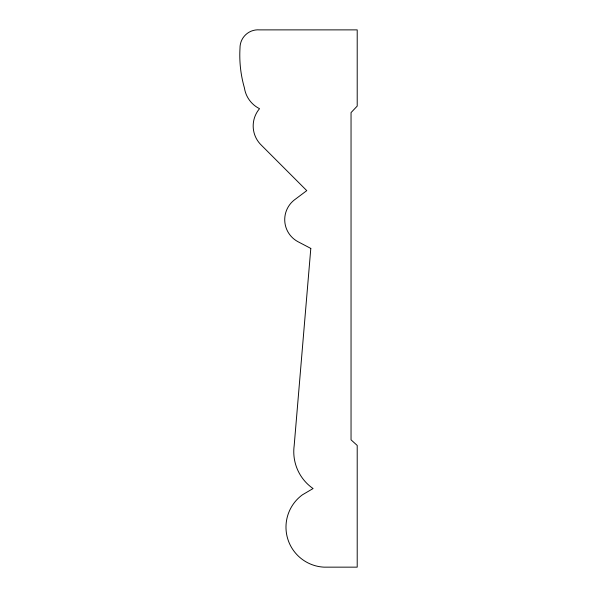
<?xml version="1.0" encoding="UTF-8"?>
<svg xmlns="http://www.w3.org/2000/svg" width="597" height="597" viewBox="0 0 597 597"><rect width="100%" height="100%" fill="white"/><g stroke="black" fill="none" stroke-linecap="round" stroke-linejoin="round"><path stroke-width="0.9" d="M310.806 248.427L294.172 445.683A44.835 44.835 0 0 0 313.074 488.547L302.366 494.853A40.044 40.044 0 0 0 323.977 567.15L357.207 567.15L357.207 445.444L351.043 439.832L351.043 112.594L357.207 106.102L357.207 29.88L259.531 29.88A18.052 18.052 0 0 0 240.001 48.163A118.154 118.154 0 0 0 244.412 87.878A27.761 27.761 0 0 0 259.531 108.684A26.686 26.686 0 0 0 261.419 145.243L306.768 190.63L294.172 200.085A24.977 24.977 0 0 0 297.955 241.695L310.806 248.427"/></g></svg>
